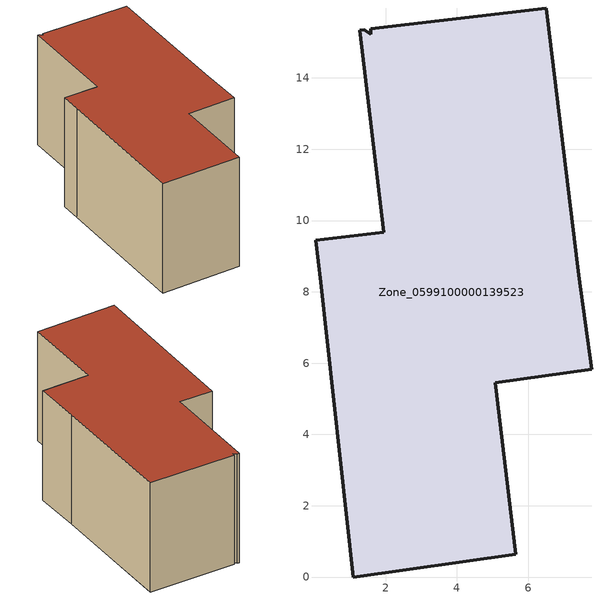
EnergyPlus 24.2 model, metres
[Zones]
Zone_0599100000139523
 floor ground (C_G): 1.94,9.67 1.27,15.34 1.4,15.36 1.59,15.22 1.58,15.38 6.5,15.96 7.41,8.47 7.78,5.83 5.07,5.45 5.65,0.64 1.09,0 0.18,8.28 0.04,9.44 z3.33
 wall outside (C_F): 1.09,0 5.65,0.64 5.07,5.45 7.78,5.83 7.41,8.47 6.5,15.96 1.58,15.38 1.59,15.22 1.4,15.36 1.27,15.34 1.94,9.67 0.04,9.44 0.18,8.28 1.09,0 z3.33:9.83
 roof outside (C_R): 1.27,15.34 1.94,9.67 0.04,9.44 0.18,8.28 1.09,0 5.65,0.64 5.07,5.45 7.78,5.83 7.41,8.47 6.5,15.96 1.58,15.38 1.59,15.22 1.4,15.36 z9.83
[BUILDING]
Pand.0599100000139523: North Axis=0; Terrain=City; Loads Convergence Tolerance Value=0.04; Temperature Convergence Tolerance Value=0.4; Solar Distribution=FullExterior; Maximum Number of Warmup Days=25; Minimum Number of Warmup Days=1
[Site:Location]
Rotterdam.The.Hague.AP_ZH_NLD Design_Conditions: Latitude=51.96; Longitude=4.45; Time Zone=1; Elevation=-4.5
[SITE:GROUNDTEMPERATURE:BUILDINGSURFACE]
18, 18, 18, 18, 18, 18, 18, 18, 18, 18, 18, 18
[MATERIAL] Thermal Absorptance=0.9; Solar Absorptance=0.7; Visible Absorptance=0.7
Name | Roughness | Thickness | Conductivity | Density | Specific Heat
G.TC.1946 | MediumSmooth | 0.15 | 1 | 540 | 1210
F.TC.1946 | Rough | 0.3 | 0.857143 | 1920 | 840
R.TC.1946 | MediumRough | 0.2 | 0.909091 | 1500 | 1000
[CONSTRUCTION]
C_G: G.TC.1946
C_F: F.TC.1946
C_R: R.TC.1946
[ZONE]
Zone_0599100000139523: Type=1; Multiplier=1; Ceiling Height=Autocalculate; Volume=Autocalculate; Floor Area=autocalculate; Part of Total Floor Area=Yes
[ZONEINFILTRATION:DESIGNFLOWRATE]
Infil_Zone_0599100000139523: Zone or ZoneList or Space or SpaceList=Zone_0599100000139523; Schedule=AlwaysOn; Design Flow Rate Calculation Method=Flow/Area; Flow Rate per Floor Area=0.003; Constant Term Coefficient=1; Temperature Term Coefficient=0; Velocity Term Coefficient=0; Velocity Squared Term Coefficient=0
[HVACTEMPLATE:ZONE:IDEALLOADSAIRSYSTEM]
Zone_0599100000139523: Maximum Heating Supply Air Temperature=50; Minimum Cooling Supply Air Temperature=13; Maximum Heating Supply Air Humidity Ratio=0.0156; Minimum Cooling Supply Air Humidity Ratio=0.0077; Heating Limit=NoLimit; Cooling Limit=NoLimit; Dehumidification Control Type=ConstantSensibleHeatRatio; Cooling Sensible Heat Ratio=0.7; Dehumidification Setpoint=60; Humidification Control Type=None; Humidification Setpoint=30; Outdoor Air Method=None; Outdoor Air Flow Rate per Person=0.00944; Outdoor Air Flow Rate per Zone Floor Area=0; Outdoor Air Flow Rate per Zone=0; Demand Controlled Ventilation Type=None; Outdoor Air Economizer Type=NoEconomizer; Heat Recovery Type=None; Sensible Heat Recovery Effectiveness=0.7; Latent Heat Recovery Effectiveness=0.65
[ZONECONTROL:THERMOSTAT]
ThermostatControl_Zone_0599100000139523: Zone or ZoneList=Zone_0599100000139523; Control Type Schedule=DualSetpointControlType; Control 1=Thermostat_Zone_0599100000139523; Temperature Difference Between Cutout And Setpoint=0
[THERMOSTATSETPOINT:DUALSETPOINT]
Thermostat_Zone_0599100000139523: Heating Setpoint Temperature Schedule=HeatingSetpoint_Zone_0599100000139523; Cooling Setpoint Temperature Schedule=CoolingSetpoint_Zone_0599100000139523
[SCHEDULE:COMPACT]
HeatingSetpoint_Zone_0599100000139523: Through: 12/31, For: AllDays, Until: 24:00, 21
CoolingSetpoint_Zone_0599100000139523: Through: 12/31, For: AllDays, Until: 24:00, 24
DualSetpointControlType: Through: 12/31, For: AllDays, Until: 24:00, 4
AlwaysOn: Through: 12/31, For: AllDays, Until: 24:00, 1
